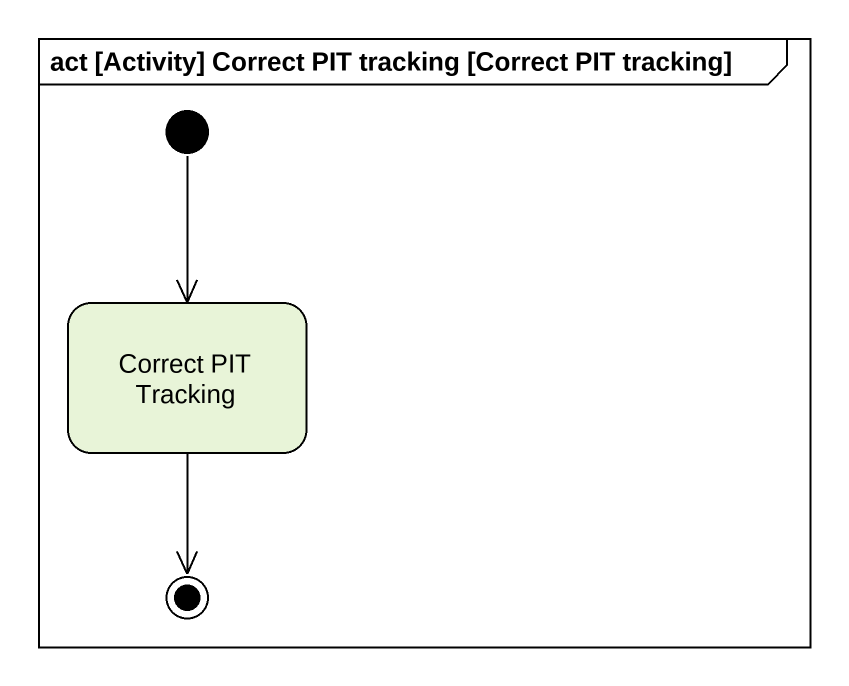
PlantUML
@startuml
mainframe act [Activity] Correct PIT tracking [Correct PIT tracking]
hide empty description
state "Correct PIT Tracking" as Correct_PIT_Tracking
[*] --> Correct_PIT_Tracking
Correct_PIT_Tracking --> [*]
@enduml
